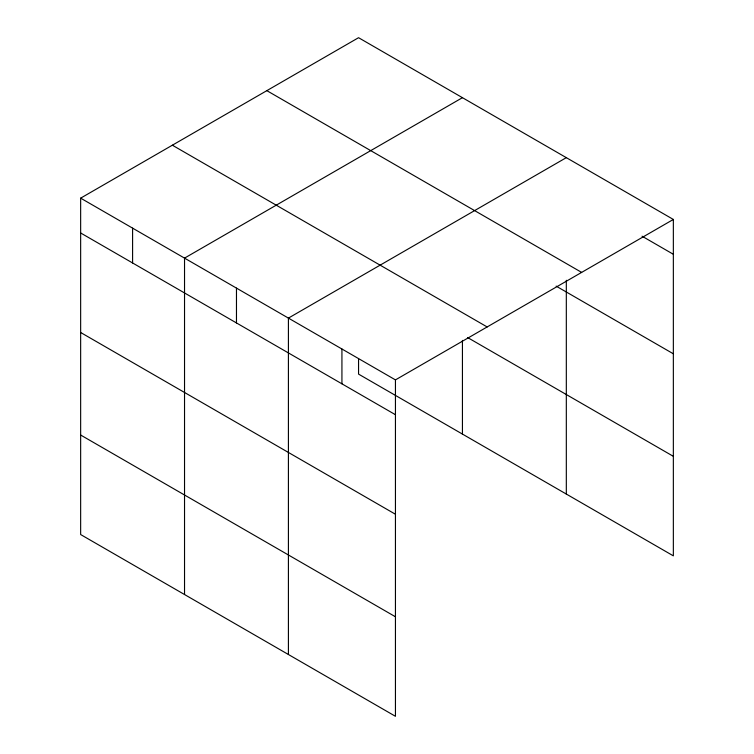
<?xml version="1.0" encoding="UTF-8"?>
<svg xmlns="http://www.w3.org/2000/svg" width="754" height="754" viewBox="0 0 754 754"><rect width="100%" height="100%" fill="white"/><g stroke="black" fill="none" stroke-linecap="round" stroke-linejoin="round"><path stroke-width="1.13" d="M395.445 514.247L395.445 379.893L80.65 198.151L80.65 534.548L395.445 716.3L395.445 514.247L80.65 332.495M566.32 280.29L566.32 494.059M358.555 358.885L358.555 374.107L673.35 555.849L673.35 219.452L358.555 37.7L80.65 198.151M462.438 97.681L184.532 258.122L184.532 594.529M566.32 157.652L288.414 318.103L288.414 654.51M395.445 379.893L673.35 219.452M642.05 236.2L673.35 254.277M266.841 90.65L581.645 272.401M556.141 286.124L673.35 353.796M172.355 145.202L487.159 326.953M467.527 337.5L673.35 456.33M80.65 232.977L395.445 414.719M80.65 435.03L395.445 616.781M462.438 340.412L462.438 434.078M341.93 348.998L341.93 383.824M236.473 288.113L236.473 322.938M132.591 228.132L132.591 262.957"/></g></svg>
